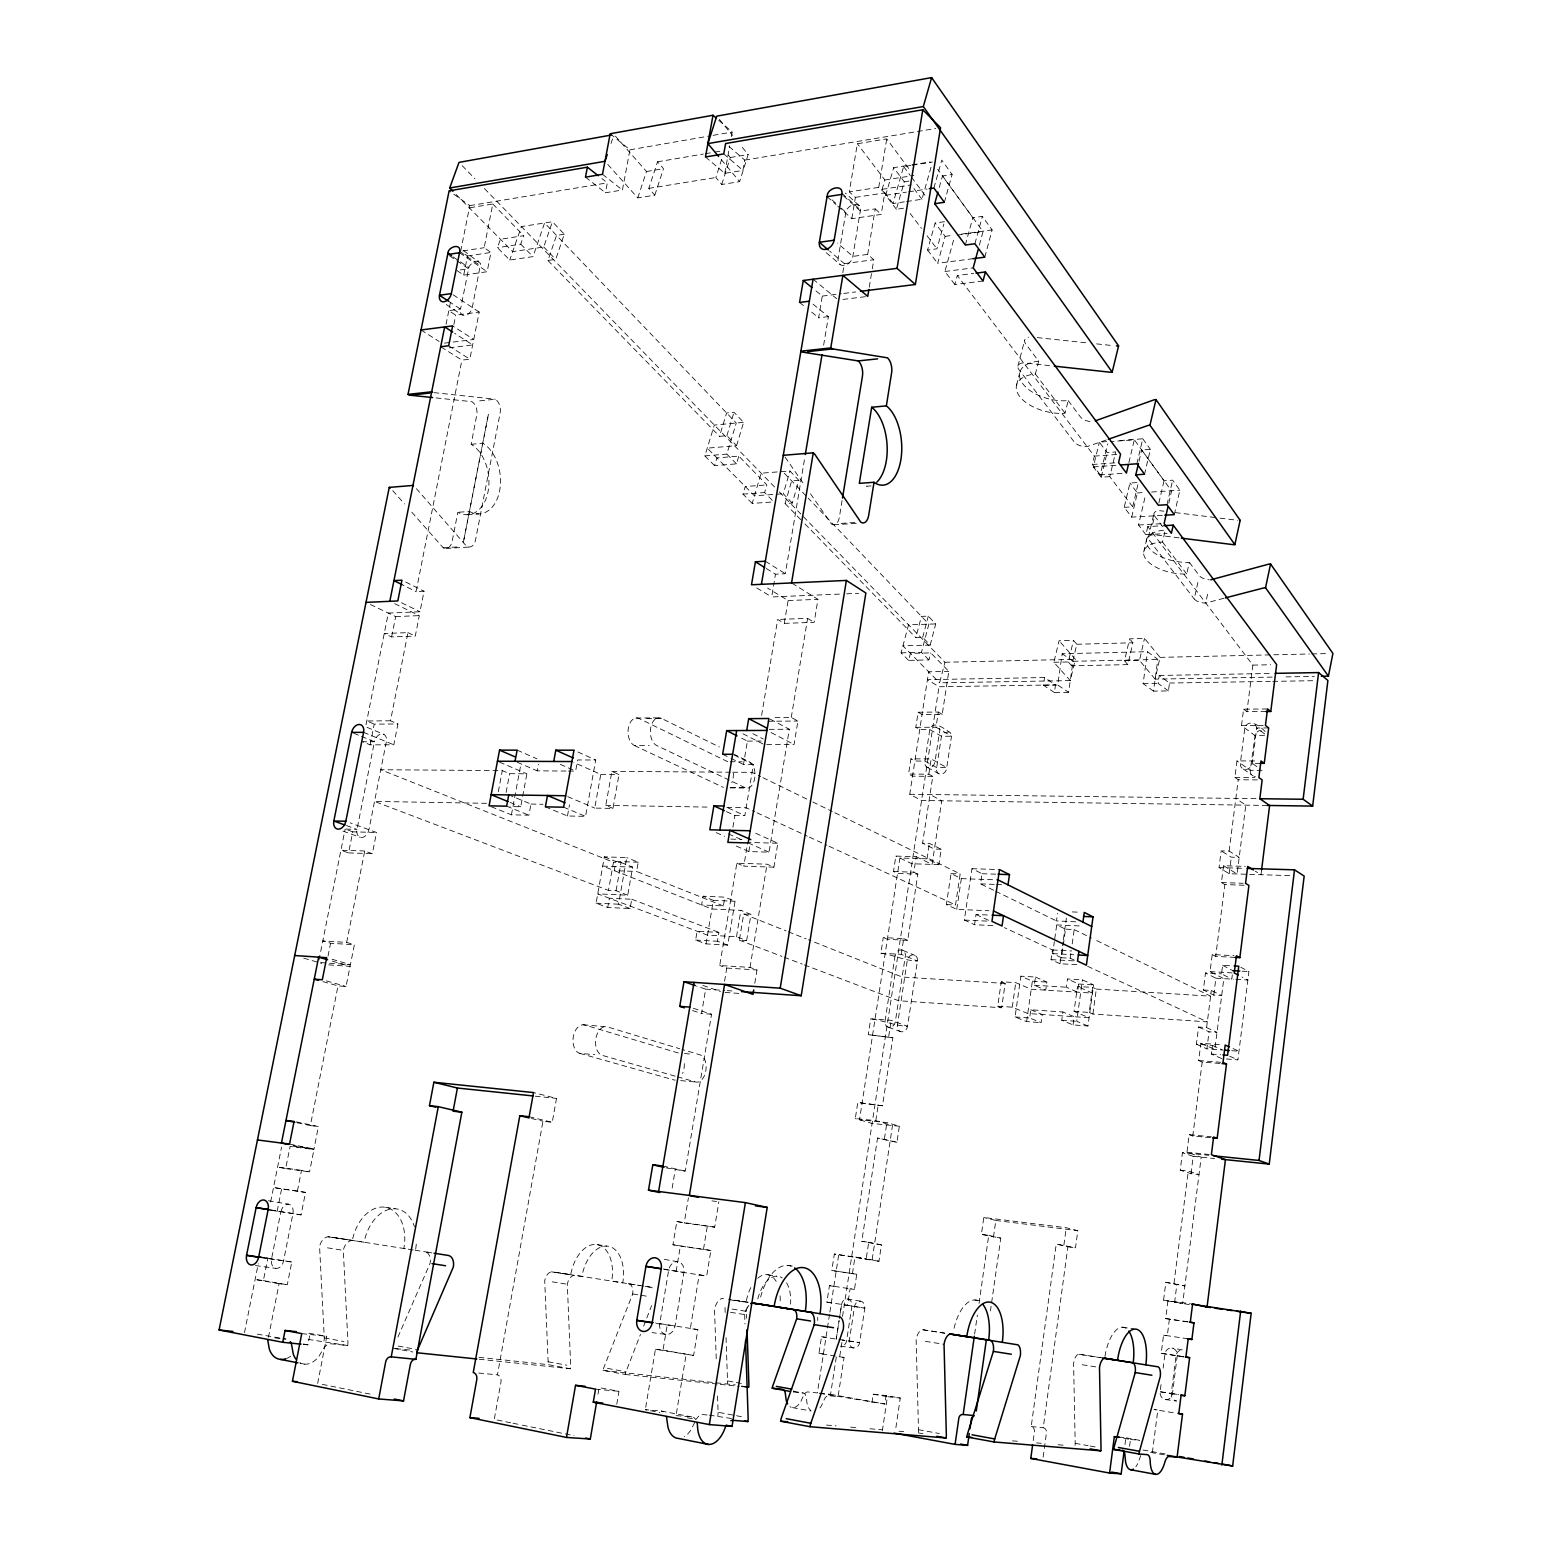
<?xml version="1.0" encoding="UTF-8"?>
<svg xmlns="http://www.w3.org/2000/svg" width="1552" height="1552" viewBox="0 0 1552 1552"><rect width="100%" height="100%" fill="white"/><g stroke="black" fill="none" stroke-linecap="round" stroke-linejoin="round"><path stroke-width="0.75" stroke-dasharray="5 3.75" d="M859.168 205.562C854.163 202.264 846.888 206.688 845.879 212.236L838.158 258.35A8.963 6.499 -53.3 0 0 844.152 265.489A8.963 6.499 -53.3 0 0 852.863 256.39L860.642 208.822L859.168 205.562L845.316 193.069M448.703 301.321L460.517 309.081A7.935 5.296 -59.5 0 0 464.96 315.599A7.935 5.296 -59.5 0 0 472.312 307.49L480.596 263.568L463.311 250.376M1226.39 1058.968L1237.895 1059.861L1248.914 971.552L1240.805 967.265M1261.582 869.935L1260.981 874.707L1255.277 871.176M1221.773 1058.619L1211.375 1054.041L1212.461 1045.408L1196.379 1044.205L1198.59 1027.036L1206.602 1027.599L1217.02 1032.371L1209.047 1031.808L1198.59 1027.036M1232.327 974.889L1231.803 979.118L1221.54 973.861L1222.627 965.325L1231.861 965.829M1161.051 1384.636L1160.139 1391.737A6.906 6.208 88.7 0 0 1165.416 1399.574A6.906 6.208 88.7 0 0 1172.439 1393.735L1177.25 1355.788A6.868 6.189 -89.2 0 0 1171.973 1348.067A6.868 6.189 -89.2 0 0 1164.97 1353.907L1163.166 1368.107M1189.298 1304.611L1163.554 1300.207L1165.843 1282.321L1184.894 1285.929L1165.843 1282.321M1180.238 1170.189L1188.308 1171.042L1198.998 1174.554L1190.985 1173.7L1180.238 1170.189L1182.469 1152.651L1208.795 1155.328M1203.343 989.982L1211.336 990.467L1221.676 995.569L1213.742 995.084L1203.343 989.982L1205.516 972.949L1221.54 973.861M1289.654 875.619L1229.184 873.718L1219.038 867.568L1221.172 850.884L1229.126 851.078L1239.194 857.383L1231.299 857.17L1221.172 850.884M1184.176 1357.03L1161.226 1353.286L1163.554 1335.147L1188.211 1338.813M1187.571 1321.935L1165.668 1318.579L1167.977 1300.537L1182.643 1303.68L1201.209 1157.152L1186.95 1152.224L1189.181 1134.667L1211.394 1136.821M1219.872 1063.45L1202.199 1062.072L1198.668 1060.559L1200.879 1043.254L1222.995 1044.884M1200.879 1043.254L1214.847 1049.443L1223.83 978.652L1210.036 971.63L1212.228 954.558L1234.015 955.683M1244.103 885.241L1224.858 884.582L1221.424 882.564L1223.577 865.744L1245.267 866.385M1257.372 779.899L1238.224 779.744L1234.868 777.416L1236.983 760.887L1256.945 760.965M1264.511 735.338L1254.656 735.357L1241.503 725.579L1243.598 709.167L1267.518 708.954M1152.36 1452.711L1157.811 1409.973L1154.048 1409.507L1176.494 1413.271M1169.374 1319.316L1167.279 1335.845L1163.554 1335.147M1173.972 1283.407L1188.308 1171.042M1210.502 1137.694L1192.77 1135.967L1202.199 1062.072M1206.602 1027.599L1211.336 990.467M1235.023 957.39L1215.682 956.381L1224.858 884.582M1229.126 851.078L1238.224 779.744M1266.005 711.514L1246.916 711.689L1252.852 665.11L1147.782 526.594L1161.905 525.798M1174.573 1302.555L1176.823 1284.843M1190.985 1173.7L1193.197 1156.337L1182.469 1152.651M1212.461 1045.408L1222.86 1050.044L1206.893 1048.842L1209.047 1031.808M1213.742 995.084L1215.876 978.206L1205.516 972.949M1229.184 873.718L1231.299 857.17M1124.967 1444.505L1125.84 1437.734L1116.276 1436.822M1129.584 1446.309L1130.457 1439.48L1118.953 1437.443M1168.443 690.912L1158.122 683.404L1159.208 675.469L1169.51 683.035L1168.443 690.912L1153.524 691.125L1157.811 659.425L1147.471 651.685L1062.189 653.761L1057.707 685.014L1068.61 692.328L1073.033 661.307L1062.189 653.761M1087.622 966.295L1207.34 1021.876L1092.918 1014.038L1089.174 1012.428L1092.608 987.402L1077.495 986.471L1074.042 1011.4L1089.019 1017.743L1027.715 1013.495L1012.253 1007.19L997.723 1006.2L1001.253 981.756L1015.765 982.649L1031.168 989.225L1092.414 993.105L1077.495 986.471M1030.819 1009.77L1042.304 1014.504L1041.159 1022.632L1029.655 1017.976L1030.819 1009.77L1062.887 1011.982L1061.743 1020.246L1073.053 1024.921L1087.952 1025.988L1093.597 984.899L1082.442 979.875L1067.485 978.982L1066.34 987.208L1077.592 992.174L1078.718 984.007L1067.485 978.982M1033.225 1440.605L1034.447 1431.681A4.501 3.899 -89.2 0 0 1031.207 1426.54L1056.252 1244.044L1075.497 1247.808L1077.825 1230.678L1066.263 1227.729L983.793 1217.486L981.368 1234.403L1000.768 1238.147L990.448 1310.877M1092.918 1014.038L1096.333 989.07L1092.608 987.402M1063.896 1245.014L1066.263 1227.729M1153.524 691.125L1143.106 683.637L1147.471 651.685M1043.157 1457.115L1046.455 1432.806A4.462 3.88 -89.5 0 0 1043.235 1427.704L1067.892 1246.819L1056.252 1244.044M1073.053 1024.921L1074.197 1016.715L1062.887 1011.982M1087.952 1025.988L1076.739 1021.313L1082.442 979.875M1076.797 964.665L1060.016 963.734L1063.042 942.122M1063.372 939.717L1066.399 918.124M1074.547 960.222L1070.201 958.205L1061.529 957.739L1065.526 929.163L1056.718 924.895L1054.681 939.27M1070.201 958.205L1070.861 953.432M1072.199 943.888L1074.178 929.57L1065.526 929.163M993.455 1237.216L995.821 1220.454L983.793 1217.486M1026.609 1021.604L1032.371 981.174L1020.867 976.189L1015.047 1016.948L1026.609 1021.604L1041.159 1022.632M1035.475 977.062L1046.882 982.067L1045.738 990.157L1034.311 985.229L1035.475 977.062L1020.867 976.189M1060.016 963.734L1051.053 959.64L1052.411 949.94L1004.416 927.65M1075.711 921.81L1056.505 920.937L1057.572 913.236M1061.529 957.739L1052.663 953.626L1054.351 941.657M1068.61 692.328L1054.429 692.522L1055.515 684.878L1044.554 677.545L927.436 679.66L939.018 686.76L1055.515 684.878M1012.253 1007.19L1015.765 982.649M974.637 1334.06L977.372 1315.01M979.04 1303.311L988.74 1235.334L981.368 1234.403M1054.429 692.522L1043.448 685.247L1044.554 677.545M804.363 964.898L898.511 1000.71L1001.641 1007.772L1005.153 983.425L1001.253 981.756M992.853 925.593L974.54 924.72L976.053 914.497L989.788 915.098M993.571 890.227L980.554 883.883L982.047 873.718L971.959 868.693L964.335 920.064L974.54 924.72M956.75 909.375L961.328 878.626L951.027 873.621L946.371 904.583L956.75 909.375L988.876 910.752M819.747 1393.366L884.873 1404.017L886.134 1395.578L900.257 1398.061L895.582 1429.722M882.331 1430.886L887.414 1396.684L900.257 1398.061M871.952 1402.678L873.233 1394.181L886.134 1395.578M946.371 904.583L955.528 904.971L960.164 873.931L834.433 812.569M868.713 1242.24L881.42 1244.917L878.956 1261.272L866.21 1258.73L868.713 1242.24L861.787 1241.309L877.559 1138.023L896.92 1142.291L899.345 1126.228L886.91 1122.581L859.517 1119.787L899.908 858.023L927.029 858.838L938.863 864.6L941.191 849.254L929.376 843.357L922.567 843.182L932.771 776.349L928.814 774.196L908.56 774.041L910.908 758.85L931.161 758.909L946.759 767.619L936.671 767.58L924.953 761.081L914.885 761.043L910.908 758.85M884.446 1138.761L886.91 1122.581M927.029 858.838L929.376 843.357M836.256 1339.046L839.089 1320.597L836.295 1339.046M819.572 1393.172L830.572 1394.336L836.45 1356.041M842.523 1316.445L939.018 686.76M841.882 1342.499L839.671 1356.875L844.055 1357.457L838.08 1396.645L828.729 1395.675A8.594 4.481 -80.1 0 0 824.616 1398.721L821.687 1405.258A17.305 9.099 -80.1 0 1 819.087 1408.809M860.584 1301.216L847.683 1299.024A6.286 5.238 -81.3 0 0 841.553 1304.456L839.438 1318.288L841.611 1304.456L864.813 1308.161A6.247 5.219 -81.5 0 0 860.584 1301.216A6.247 5.219 -81.5 0 0 854.512 1306.59L849.274 1340.889A6.266 5.219 -82.7 0 0 853.484 1347.931A6.266 5.219 -82.7 0 0 859.595 1342.577L864.813 1308.161L847.567 1305.31L850.108 1288.684L854.454 1289.44L856.762 1274.27L831.775 1270.487L834.336 1254.035L866.21 1258.73M852.436 1273.474L854.977 1256.926L872.069 1260.302L892.497 1125.53L875.813 1120.641L855.288 1118.565L857.771 1102.502L882.487 1105.761L892.866 1037.745L868.247 1034.68L870.711 1018.83L891.158 1020.343L907.532 1026.318L917.426 961.037A5.975 5.005 -67.8 0 0 913.236 954.907A5.975 5.005 -67.8 0 0 907.26 960.455L897.347 1025.542A6.014 5.063 -70.4 0 0 901.537 1031.828A6.014 5.063 -70.4 0 0 907.532 1026.318C894.844 1025.775 883.166 1020.459 870.711 1018.83M875.813 1120.641L878.296 1104.481M888.733 1036.29L891.158 1020.343M901.266 954.364L903.671 938.63L883.263 937.583L880.857 953.219C893.292 954.771 904.7 960.804 917.426 961.037L901.266 954.364L880.857 953.219M917.833 874.106L913.837 872.205L916.204 856.685L895.873 856.083L893.486 871.526L897.541 873.427L917.833 874.106L907.726 940.357L887.375 939.29L883.263 937.583M928.814 774.196L931.161 758.909M948.97 731.865L943.461 732.893L941.443 736.269L936.535 768.512A5.878 4.85 -60.9 0 0 940.706 774.196A5.878 4.85 -60.9 0 0 946.604 768.57L951.512 736.249L936.011 727.209L938.339 712.058L918.124 712.232L915.796 727.325L919.735 729.576L929.803 729.537L941.443 736.269L951.512 736.249L950.522 732.854C945.11 729.576 933.547 719.061 929.803 729.537L924.817 762.013A5.936 4.869 -60.9 0 0 929.008 767.736A5.936 4.869 -60.9 0 0 934.944 762.051L939.911 729.479L937.369 725.075M918.124 712.232L922.043 714.541L942.219 714.366L948.796 671.356L930.754 652.868L910.442 653.373L908.58 660.376L928.911 659.91L930.754 652.868M844.055 1357.457L818.952 1353.422L821.532 1336.738L825.994 1337.378M831.309 1302.885L826.886 1302.147L829.447 1285.619L854.454 1289.44M829.544 1314.389L817.38 1392.939L807.952 1391.95A8.536 4.52 -80 0 0 803.8 1394.976L800.851 1401.475A17.208 9.176 -80 0 1 789.871 1406.597M829.893 1312.08L838.681 1254.889M1267.247 805.449L921.578 800.502L909.744 794.275L928.659 671.764L948.796 671.356M645.71 1407.315L655.448 1349.231L693.608 1355.459L697.857 1329.598L655.545 1322.905M664.528 1269.458L706.664 1276.035L710.874 1250.485L672.947 1244.743L676.827 1221.521L714.696 1227.147L718.867 1201.791M754.796 983.27L756.988 969.942L750.023 967.4L719.721 965.519L736.851 863.203L767.057 864.192L773.905 867.18L777.824 843.24L752.332 831.736M742.981 733.786L764.069 744.514L794.061 744.494L797.922 721.04L791.268 717.47L772.78 717.625M761.605 715.375L777.688 619.442L784.284 623.361L814.16 622.333L817.943 599.344L791.559 582.931M869.256 287.198L871.894 271.154M872.282 268.865L873.776 259.727L867.684 254.392L852.863 256.39L837.498 243.101M837.692 206.086L851.835 218.657L881.226 214.409L884.756 192.933L878.742 187.365L849.293 191.847L857.364 143.735L886.735 138.885L909.879 170.099M842.096 500.481L839.36 517.185A11.815 6.421 86.2 0 1 831.368 523.975L809.872 492.896M746.628 940.57L750.974 914.38L740.886 910.345L711.902 909.006L602.7 866.094L632.673 867.141L627.745 895.174L597.733 893.874L707.479 935.158L736.502 936.71L746.628 940.57L739.353 940.182L743.699 914.031L750.974 914.38M676.4 1413.426L686.12 1354.566M703.522 1249.108L707.382 1225.692M750.023 967.4L767.057 864.192M736.249 846.053L748.859 851.563L769.035 852.164L789.328 729.246L768.938 718.498M791.268 717.47L807.622 618.375L777.688 619.442M867.684 254.392L875.192 208.899L860.39 211.072L843.415 195.804M878.742 187.365L886.735 138.885M666.254 1167.88L685.266 1171.139L711.553 1014.251L691.998 1007.83M726.472 811.618L734.891 815.44L744.824 815.634L753.38 764.535L732.641 754.291M766.222 568.459L775.476 574.221L785.331 573.736L804.906 456.909M823.627 345.165L828.399 316.647L812.841 304.017M727.733 945.11L717.431 941.249L718.925 932.403L697.12 931.258L695.626 940.046L706.005 943.888L727.733 945.11L735.066 901.266L724.842 897.153L703.075 896.222L701.582 904.971L723.368 905.941L724.842 897.153M655.448 1349.231L662.995 1350.143L667.282 1324.496M676.129 1271.418L680.358 1246.101L710.874 1250.485M714.696 1227.147L684.219 1222.976L688.409 1197.853M724.551 981.271L726.763 968.06L719.721 965.519M773.905 867.18L743.777 866.152L747.734 842.426L777.824 843.24M784.284 623.361L788.106 600.546L767.58 588.072M842.814 272.706L844.327 263.627L829.602 251.055M851.835 218.657L855.385 197.356L849.293 191.847M748.859 851.563L749.655 846.791M736.502 936.71L740.886 910.345M664.295 1259.37L677.875 1261.737A9.719 7.702 -79 0 1 683.928 1272.465L675.023 1326.009A9.797 7.741 -80.5 0 1 665.769 1334.41L651.995 1332.605M706.005 943.888L713.357 900.335L703.075 896.222M672.152 1188.153L675.217 1169.917M711.553 1014.251L701.543 1013.495L705.656 989.148L696.635 986.063M732.893 827.274L734.891 815.44M753.38 764.535L743.466 764.476L747.404 741.099L739.121 736.909M839.419 594.106L771.654 596.957L775.476 574.221M828.399 316.647L818.641 317.791L822.288 296.083L815.382 290.418M616.784 1404.23L618.976 1391.329L599.111 1387.585L597.52 1396.936M630.112 908.541L618.55 904.195L626.775 857.596L604.349 856.859L596.084 903.167L607.724 907.493L630.112 908.541L631.742 899.248L609.373 898.259L607.724 907.493M723.368 905.941L636.63 871.448L638.241 862.214L626.775 857.596M627.745 895.174L616.066 890.712L608.481 890.402L613.486 862.252L380.803 769.734L502.305 770.587L509.619 773.691L526.885 773.827L520.754 806.768L509.948 806.574M604.349 856.859L615.892 861.476L614.262 870.653L636.63 871.448M705.481 156.985L724.784 173.339L742.942 170.39L744.766 160.108L725.618 143.521M616.066 890.712L621.052 862.505L613.486 862.252M612.962 808.417L605.804 805.352L611.895 771.363L618.996 774.564L612.962 808.417L594.726 808.088L600.779 774.409L573.91 762.478M510.686 1422.777L494.273 1419.42L500.986 1381.959A6.324 4.734 -80.7 0 0 497.455 1374.859L542.967 1121.242L552.24 1122.29L556.508 1098.409L533.519 1092.569M724.784 173.339L729.692 145.81M731.341 136.615L732.156 132.036L716.481 118.301M545.392 806.865L567.469 815.983L585.55 816.352L595.735 760.014L573.988 750.198M567.469 815.983L569.506 804.731M568.42 771.072L575.637 771.111L577.654 759.956L595.735 760.014M491.286 806.749L511.423 814.839L528.922 815.188L530.978 804.072L510.957 795.846M566.014 771.053L537.128 770.84L538.369 764.224M511.423 814.839L520.851 764.321M610.188 133.744L629.937 149.826L622.43 190.004L605.474 192.758L607.336 182.864L601.885 178.577M498.328 791.733L502.305 770.587M506.107 792.412L509.619 773.691M411.784 512.199L443.232 547.817A10.554 7.159 83.6 0 0 452.078 541.648L457.84 512.296A36.782 24.502 82.4 0 0 488.046 491.712A36.782 24.502 82.4 0 0 471.148 444.318L477.027 413.608A10.554 6.945 81.1 0 0 471.924 401.677L434.87 397.797M317.675 1383.414L326.774 1336.311L305.608 1332.683M303.319 1344.381L307.897 1344.847L310.167 1333.187M268.36 1200.744L288.614 1204.177A8.633 6.072 -76.2 0 1 292.959 1213.548L283.589 1260.845A8.691 6.092 -77.1 0 1 275.887 1268.391A8.691 6.092 -77.1 0 1 271.561 1258.847L280.854 1211.724L268.942 1209.92L301.088 1214.886L305.511 1192.402L273.501 1187.552L305.511 1192.402M478.87 261.105L473.632 261.357L469.111 266.381L460.517 309.081L448.78 310.652L455.706 315.172L479.199 312.068L469.829 359.172L461.895 360.122L440.71 346.736M268.457 1337.281L279.069 1283.679L287.295 1284.765L291.776 1262.009L259.553 1256.848M297.421 1190.966L301.515 1170.344L309.566 1171.857L313.97 1149.508L293.076 1145.357M297.072 1122.775L310.361 1125.569L338.026 985.869L346.057 986.471L354.38 944.741L346.639 942.394L322.797 940.919L330.576 943.267L354.38 944.741M346.639 942.394L364.72 851L372.344 853.697L376.535 832.473L350.209 822.87M361.461 736.405L374.439 741.74L356.999 829.389A8.245 5.801 -68.7 0 0 361.383 837.517A8.245 5.801 -68.7 0 0 368.93 829.699L386.351 741.72A8.167 5.723 -67 0 0 381.947 733.883A8.167 5.723 -67 0 0 374.439 741.74L362.605 741.759L370.113 744.824L393.82 744.805L397.933 723.95L390.503 720.788L407.943 632.634L384.256 633.488L391.608 636.921L415.276 636.107L419.312 615.62L394.014 603.359M366 724.784L388.33 613.079L419.991 611.76L424.045 591.215L416.072 591.603L461.895 360.122M449.556 255.808L468.529 268.748L456.831 270.455L463.699 275.111L487.153 271.716L490.956 252.452L484.146 247.699L492.799 203.991L469.344 207.852M293.444 1146.307L314.008 1148.946L318.412 1126.539L294.065 1121.436M244.479 1332.664L258.272 1263.716M270.63 1201.888L281.552 1147.2M318.975 960.067L345.107 829.311M446.045 324.407L450.798 300.642M460.653 251.269L469.79 205.64L449.129 190.838M279.069 1283.679L255.11 1279.508L263.355 1280.594L267.856 1258.032L259.63 1256.868M277.168 1211.297L281.61 1188.968M301.515 1170.344L277.575 1167.085L285.684 1168.598L290.088 1146.424L313.97 1149.508M328.015 956.129L330.576 943.267M364.72 851L340.916 850.224L348.579 852.902L352.77 831.833L376.535 832.473M370.113 744.824L374.245 724.124L397.933 723.95M391.608 636.921L395.663 616.59L368.037 603.379M453.863 324.504L455.706 315.172M463.699 275.111L467.501 255.983L464.087 253.616M1206.525 599.15L1208.232 591.409M1223.888 598.296L1205.671 603.049A8.943 4.113 11.3 0 1 1194.225 598.975L1195.952 591.215M1196.805 587.335L1198.532 579.594M1164.795 532.142L1162.526 542.017A31.719 15.035 11.6 0 0 1146.055 559.38A31.719 15.035 11.6 0 0 1186.737 574.007L1189.356 562.348A31.661 15.171 11.6 0 1 1149.159 548.186A31.661 15.171 11.6 0 1 1163.496 530.28M1272.174 677.118L1155.134 679.136L1160.042 657.369L1144.522 638.415L1129.604 638.823L1124.54 660.725L1127.838 664.625L1132.882 642.78L1129.604 638.823M1174.301 514.643L1179.869 490.199L1172.633 480.169L1164.019 480.751L1141.671 449.983L1150.381 449.323L1144.542 474.233M1166.988 504.73L1172.633 480.169M1168.792 503.197L1171.585 491.014L1134.318 439.759L1110.437 441.622M1155.134 679.136L1139.498 660.395L1144.522 638.415M1147.782 526.594L1145.9 534.664L1167.104 533.519M1148.441 537.205L1153.99 513.246M1152.748 523.897L1154.591 515.943A9.234 4.52 11.9 0 1 1159.363 510.647L1163.942 511.209M1158.878 503.023L1164.019 480.751M1145.9 534.664L1138.528 525.022L1145.628 494.681M1124.191 507.349L1132.688 506.825L1138.411 482.478L1129.953 483.041L1124.191 507.349L1131.68 517.126L1162.448 515.342M1131.68 517.126L1137.364 492.954L1129.953 483.041M1143.688 552.066L1146.792 538.835M1136.879 463.796L1142.776 438.789L1116.237 440.865M1138.993 461.274L1141.671 449.983M1127.838 664.625L1071.695 665.808L1076.836 644.255L1073.46 640.375L1059.085 640.763L1053.866 662.277L1070.279 680.591L1075.361 659.29L1059.085 640.763M1128.886 462.632L1134.318 439.759M1132.688 506.825L1109.777 476.639L1115.713 451.942L1107.139 452.583L1099.34 442.184L1106.576 441.622M1071.695 665.808L1068.28 661.967L1073.46 640.375M1122.038 473.379L1100.252 474.893L1107.759 443.853M1109.777 476.639L1101.183 477.221L1107.139 452.583M1100.252 474.893L1092.317 464.494L1094.335 456.133L957.312 275.499L973.705 273.424M1101.183 477.221L1093.326 466.939L1099.34 442.184M1038.657 361.17L1035.378 373.974A34.959 18.527 13.8 0 0 1019.606 396.4A34.959 18.527 13.8 0 0 1065.06 413.201L1068.203 400.61A34.901 18.663 13.8 0 1 1022.846 383.79A34.901 18.663 13.8 0 1 1038.657 361.17L1025.562 343.71A10.204 5.607 14.1 0 1 1028.569 337.133M1017.899 366.194L1024.611 340.334M1016.444 385.439L1019.722 372.79M1070.279 680.591L939.62 682.841L944.955 662.258L802.442 515.671M930.172 645.069L935.701 623.923L928.29 616.125L921.442 616.377L915.835 637.581L922.683 637.368L930.172 645.069L902.954 645.826L939.62 682.841M922.683 637.368L928.29 616.125M928.911 659.91L921.461 652.325L928.872 624.137L808.165 498.114M908.58 660.376L901.091 652.849L908.541 624.816L935.701 623.923M984.783 257.166L992.135 229.929L982.358 216.388L972.813 217.707L942.471 175.958L952.133 174.484L944.373 202.284M974.908 243.761L982.358 216.388M979.351 245.177L983.037 231.617L937.66 169.187M965.344 245.022L972.813 217.707M982.998 281.028L954.849 284.501L957.312 275.499M954.849 284.501L944.916 271.484L954.228 237.689M944.489 221.684L935.138 223.003L927.572 250.066L936.942 248.805L943.868 223.954M973.007 258.699L937.68 263.277L945.149 236.35L935.138 223.003M933.897 188.044L941.754 160.108L952.133 174.484M939.232 187.52L942.471 175.958M906.581 201.508L921.946 199.257L931.161 166.685M903.516 208.22L896.396 209.268L904.273 181.797L893.68 167.655L909.705 165.133M910.791 165.443L903.633 166.568L893.001 203.506L904.37 201.838M893.001 203.506L882.157 189.305L884.853 179.974L857.364 143.735M798.892 480.363L791.675 480.887L785.079 503.546L792.296 503.061L798.892 480.363L789.949 470.974L761.14 473.185L752.196 503.391L773.808 501.917M896.396 209.268L885.688 195.261L893.68 167.655M792.296 503.061L783.294 493.769L789.949 470.974M772.275 500.365L764.632 492.566L766.882 484.922L738.791 456.113L716.927 457.918L714.58 465.619L736.463 463.873L738.791 456.113M752.196 503.391L742.962 494.118L745.232 486.513L766.882 484.922M736.579 445.657L743.602 422.357L733.999 412.269L726.627 412.987L719.488 436.345L726.899 435.685L736.579 445.657L707.266 448.159L754.447 495.806L783.294 493.769M736.463 463.873L726.84 454.076L736.249 423.036L544.597 222.945L532.996 256.623L509.754 260.038L497.455 247.699L500.423 239.26L523.722 235.671L520.754 244.168L497.455 247.699M726.899 435.685L733.999 412.269M714.58 465.619L704.88 455.9L714.347 425.035L743.602 422.357M721.622 159.468L715.86 177.51L721.738 184.475L739.644 181.623L748.161 154.54L740.42 145.073M721.738 184.475L730.313 157.509L727.403 153.997M654.808 195.164L663.499 168.664L657.544 161.796L648.794 188.374L654.808 195.164L637.756 197.899L607.744 164.396M637.756 197.899L646.505 171.515L615.387 136.13M611.003 143.463L612.516 139.02M564.288 234.216L556.528 235.4L547.934 260.484L555.713 259.359L564.288 234.216L552.396 221.723L521.414 226.592L509.754 260.038M456.152 194.543L512.684 251.637L543.724 247.001L552.396 221.723M1140.739 1455.504L1138.159 1462.741A18.837 7.857 -82.1 0 1 1135.87 1466.698M628.676 1283.776A9.487 5.684 -79.7 0 1 632.692 1293.961L603.786 1367.7A9.661 5.742 -78.3 0 0 603.068 1370.397L625.301 1374.471A9.719 5.704 -78.5 0 1 625.999 1371.755L640.491 1334.332M643.673 1326.106L651.588 1305.639M397.933 1337.029L430.117 1263.289A10.612 7.1 -77.8 0 0 425.073 1251.824L431.825 1252.871M694.695 1422.447L691.571 1428.965A25.86 14.666 -78.5 0 1 684.277 1436.725M1106.207 439.992L1087.021 446.646A9.836 5.044 13.1 0 1 1074.256 441.99L1018.869 369.531A10.243 5.51 14.3 0 1 1023.408 362.78L1049.54 365.632M629.937 149.826L710.758 135.761M713.144 135.354L732.156 132.036M657.544 161.796L703.308 154.055M705.365 153.706L712.523 152.503M714.909 152.096L722.087 150.874M646.505 171.515L663.499 168.664M730.313 157.509L748.161 154.54M469.79 205.64L607.336 182.864M744.766 160.108L935.778 128.486M648.794 188.374L715.86 177.51M911.994 164.784L930.308 161.912M912.266 165.21L932.461 162.048M884.853 179.974L913.915 175.512M904.273 181.797L909.006 181.08M462.826 250.939L484.146 247.699M882.157 189.305L911.218 184.901M855.385 197.356L884.756 192.933M467.501 255.983L490.956 252.452M885.688 195.261L906.349 192.157M908.657 191.827L927.01 189.072M945.149 236.35L952.191 235.38M961.58 234.1L992.135 229.929M957.099 235.147L983.037 231.617M844.327 263.627L873.776 259.727M944.916 271.484L973.201 267.895M444.493 343.128L473.709 339.481L452.641 325.881M822.288 296.083L841.397 293.716M843.784 293.425L855.715 291.931M449.207 347.823L472.72 344.932L454.697 333.35M842.969 299.439L867.743 296.393M479.684 400.862L495.301 399.213A10.631 6.906 81.3 0 1 500.132 413.045L475.494 540.174A10.631 7.12 83.8 0 1 466.686 546.382L416.44 488.705M471.148 444.318L482.788 443.232A36.918 24.444 82.6 0 1 499.628 490.82A36.918 24.444 82.6 0 1 469.499 511.442L457.84 512.296M704.88 455.9L726.84 454.076M1094.335 456.133L1120.583 454.173M1092.317 464.494L1118.565 462.593M1093.326 466.939L1116.237 465.29M742.962 494.118L764.632 492.566M467.094 514.74L478.734 513.906M1137.364 492.954L1142.097 492.644M1151.545 492.042L1179.869 490.199M871.099 485.912L866.52 486.203A41.264 21.825 85.5 0 0 870.109 485.97M443.232 547.817L458.829 546.867M841.126 523.373L856.859 522.403M445.928 548.477L469.364 547.041M833.793 524.751L859.478 523.179M1138.528 525.022L1164.116 523.567M846.635 593.815L858.644 593.31M395.663 616.59L419.312 615.62M788.106 600.546L817.943 599.344M1076.836 644.255L1132.882 642.78M901.091 652.849L921.461 652.325M944.955 662.258L1075.361 659.29M1160.042 657.369L1309.442 653.993M1311.789 653.935L1328.221 653.567M1073.033 661.307L1157.811 659.425M1053.866 662.277L1068.28 661.967M1124.54 660.725L1139.498 660.395M1252.852 665.11L1270.681 664.741M1159.208 675.469L1272.718 673.413M1286.045 676.885L1314.292 676.4M1169.51 683.035L1270.293 681.406M1272.698 681.367L1315.883 680.668M1043.448 685.247L1057.707 685.014M1143.106 683.637L1158.122 683.404M635.932 718.033L658.242 717.839M646.602 718.537L661.482 718.401L719.371 746.997M390.503 720.788L366.757 720.982L374.245 724.124M767.949 721.253L797.922 721.04M915.796 727.325L936.011 727.209M1241.503 725.579L1263.231 725.463M769.229 729.343L789.328 729.246M1268.702 727.927L1256.732 727.985L1252.251 763.312A6.48 5.684 -51.2 0 1 1245.499 769.462A6.48 5.684 -51.2 0 1 1240.339 763.254L1244.82 728.043C1248.409 717.373 1260.942 726.588 1265.171 731.652L1259.002 730.604L1255.335 733.398L1250.233 770.296A6.421 5.665 -50.9 0 0 1255.374 776.466M747.404 741.099L762.866 741.061M727.733 761.722L639.211 718.595A14.065 8.749 89.2 0 0 628.347 728.024A14.065 8.749 89.2 0 0 634.419 745.542L649.24 745.542M1260.243 763.332L1252.251 763.312L1260.437 769.191M730.138 761.741L742.147 761.78M1262.086 770.355L1250.233 770.296L1236.983 760.887M611.895 771.363L730.313 772.198M732.738 772.217L752.06 772.353L760.732 776.601M1234.868 777.416L1254.85 777.571M932.771 776.349L912.537 776.194L908.56 774.041M600.779 774.409L618.996 774.564M730.585 787.465L745.057 787.64A13.405 7.818 -89.7 0 0 754.718 778.347A13.405 7.818 -89.7 0 0 749.383 761.819L734.387 754.408M730.197 787.892L746.473 788.067M909.744 794.275L1257.411 798.679M486.591 803.315L374.536 801.414L608.481 890.402M530.978 804.072L543.025 804.285M605.804 805.352L709.846 807.137M726.782 807.409L746.143 807.738L754.854 811.793M730.895 839.108L741.972 839.399M941.191 849.254L934.401 849.06L922.567 843.182M1219.038 867.568L1242.628 868.286M938.863 864.6L911.897 863.766L895.873 856.083M971.959 868.693L999.507 869.586M615.892 861.476L638.241 862.214M982.047 873.718L995.763 874.164M348.579 852.902L372.344 853.697M893.486 871.526L913.837 872.205M1221.424 882.564L1243.152 883.282M951.027 873.621L960.164 873.931M961.328 878.626L997.994 879.906M980.554 883.883L994.269 884.368M996.559 884.465L1003.426 884.698M1072.257 911.916L1079.474 912.227M713.357 900.335L735.066 901.266M596.084 903.167L618.55 904.195M964.335 920.064L989.652 921.228M1056.718 924.895L1082.384 926.078M1052.411 949.94L1071.656 950.949M1052.663 953.626L1073.693 954.752M695.626 940.046L717.431 941.249M1051.053 959.64L1075.109 960.96M1242.027 971.164L1248.914 971.552M1210.036 971.63L1232.075 972.871M1215.876 978.206L1233.433 979.196M1235.838 979.351L1247.847 980.03L1242.027 977.023M1032.371 981.174L1046.882 982.067M1078.718 984.007L1093.597 984.899M1005.153 983.425L902.139 977.023L808.417 939.755M1034.311 985.229L1066.34 987.208M1096.333 989.07L1210.618 996.171L1093.675 939.096M726.763 968.06L756.988 969.942M1074.042 1011.4L1089.174 1012.428M320.76 962.609L350.364 964.646L328.908 958.321M705.656 989.148L724.765 990.467M727.151 990.622L731.923 990.952M328.675 964.878L350.112 966.372L329.878 960.436M725.056 992.446L739.004 993.416M1015.047 1016.948L1029.655 1017.976M1061.743 1020.246L1076.739 1021.313M1231.725 1050.704L1238.962 1051.247L1229.126 1046.824M1211.375 1054.041L1220.629 1054.759M1198.668 1060.559L1220.784 1062.286M892.866 1037.745L868.247 1034.68M583.145 1024.766L607.278 1026.861L679.795 1048.764M676.051 1415.618L691.92 1416.937A13.25 7.45 -78.4 0 1 695.82 1419.673M691.92 1416.937L661.327 1411.059L645.322 1409.701L659.872 1412.514M707.13 1414.958L702.862 1414.59A12.804 7.159 -78.5 0 0 696.266 1419.188M709.264 1415.133L732.777 1418.703M826.479 1425.066L836.14 1425.9M850.632 1427.122L857.887 1427.743M869.954 1428.771L882.04 1429.78M898.938 1431.216L903.768 1431.623M1012.505 1440.857L1019.722 1441.459M1036.542 1442.894L1041.334 1443.302M1058.173 1444.737L1065.37 1445.339M684.548 1053.536L692.871 1054.274M678.321 1052.993L584.813 1025.018A14.453 9.196 -84.2 0 0 573.348 1036.581A14.453 9.196 -84.2 0 0 579.769 1053.342L594.746 1054.7M595.522 1389.118L618.976 1391.329M1130.457 1439.48L1139.498 1440.314L1125.84 1437.734M680.688 1080.599L697.139 1082.171M882.487 1105.761L857.771 1102.502M478.656 1373.035L497.455 1374.859M1031.207 1426.54L1043.235 1427.704M1186.95 1152.224L1209.163 1154.494M899.345 1126.228L872.088 1123.454L855.288 1118.565M1193.197 1156.337L1214.595 1158.529M274.995 1337.96L285.898 1339.085L255.42 1333.828M413.278 1249.961L353.158 1240.514A11.233 7.779 -77 0 0 343.302 1250.349L347.939 1342.325A11.388 7.779 -74.8 0 1 347.648 1345.526L331.236 1343.819A11.465 7.838 -74.4 0 0 324.058 1347.679L318.994 1356.254A23.144 16.005 -74.3 0 1 299.827 1362.695M479.219 1359.242L570.438 1368.748A10.088 6.15 -77.8 0 0 570.67 1365.896L567.314 1284.241A9.972 6.15 -79.3 0 1 575.152 1275.356L650.773 1287.229A9.545 5.645 -79.9 0 1 653.567 1289.246M625.301 1374.471L717.858 1384.112M720.225 1384.365L739.218 1386.343M741.584 1386.576L748.704 1387.333M793.285 1391.969L803.082 1392.998A8.73 4.637 -79.9 0 1 806.225 1396.839L807.118 1403.842A17.305 9.099 -80.1 0 0 810.804 1410.438M1037.202 337.599L1087.04 342.876M1096.585 343.884L1113.347 345.65M535.265 1096.178L556.508 1098.409M347.648 1345.526L307.509 1339.298A11.368 7.857 -74 0 0 305.084 1339.551M395.818 1348.591L412.735 1350.376M478.967 1357.34L547.875 1364.596L570.438 1368.748M603.068 1370.397L735.318 1384.908M433.842 392.617L495.301 399.213M896.92 1142.291L877.559 1138.023M301.748 1333.614L326.774 1336.311M323.98 1341.025A11.31 7.799 -74.4 0 0 324.271 1337.843L319.576 1246.566A11.155 7.818 -76.7 0 1 328.035 1236.769L364.119 1242.24A38.14 25.957 -77.7 0 1 388.272 1209.629A38.14 25.957 -77.7 0 1 414.442 1226.74M551.445 1271.825L581.922 1276.423A33.989 20.661 -79.7 0 1 608.112 1246.237A33.989 20.661 -79.7 0 1 622.759 1282.844L611.701 1281.118A33.872 20.719 -79.6 0 0 596.996 1244.607A33.872 20.719 -79.6 0 0 570.729 1274.677L551.445 1271.825A9.913 6.189 -79.1 0 0 544.713 1280.652L548.128 1361.764A10.03 6.189 -77.5 0 1 547.875 1364.596M310.361 1125.569L318.412 1126.539M1175.388 512.626L1215.701 517.592M1220.066 518.135L1237.545 520.289M1179.093 537.865L1153.815 534.683A9.273 4.462 11.8 0 0 1149.062 539.883L1194.225 598.975M995.821 1220.454L1077.825 1230.678M711.941 1200.899L716.558 1201.5M1067.892 1246.819L1075.497 1247.808M818.952 1353.422L823.375 1353.984M1165.416 1399.574L1176.532 1401.029A6.848 6.169 88.3 0 1 1171.294 1393.25L1176.047 1355.788A6.809 6.15 -89.5 0 1 1182.973 1349.988L1171.954 1348.048M881.42 1244.917L861.787 1241.309M1160.644 1391.795L1177.386 1394.259M656.438 1323.487L674.945 1326.009M1172.478 1393.735L1176.629 1394.297M697.857 1329.598L690.33 1328.57L699.215 1274.774L706.664 1276.035M285.684 1168.598L309.566 1171.857M255.382 1265.559L275.868 1268.391M840.466 1346.147L853.484 1347.931M1163.554 1300.207L1190.306 1303.661M878.956 1261.272L834.336 1254.035M787.33 1265.384L794.508 1266.393M974.831 1299.994L981.368 1300.906M1122.29 1327.193L1133.891 1328.861M262.152 1257.508L271.484 1258.847M839.554 1339.512L859.595 1342.577L842.251 1340.113M260.988 1257.644L291.776 1262.009M1165.668 1318.579L1190.306 1322.129M856.762 1274.27L831.775 1270.487M730.488 1299.897L746.163 1302.206A30.574 16.897 -80.9 0 1 751.75 1285.774M328.035 1236.769L352.362 1240.397A37.985 26.015 -77.5 0 1 385.187 1207.243A37.985 26.015 -77.5 0 1 403.83 1248.487L407.691 1249.088M385.517 1207.301L395.081 1208.756M597.229 1244.646L606.638 1246.101M826.886 1302.147L847.567 1305.31M1161.226 1353.286L1185.903 1357.049M767.833 1274.755L776.989 1276.171M628.676 1283.776L640.607 1285.638M645.225 1286.356L650.773 1287.229M734.077 1300.324L749.849 1302.535L728.373 1299.199M918.377 1432.069A11.116 5.451 -80.6 0 0 918.493 1429.702L916.126 1339.842A11 5.471 -81.7 0 1 923.13 1329.792L947.477 1333.595M1075.07 1445.436A9.913 4.346 -81.7 0 0 1075.187 1443.341L1073.596 1363.374A9.797 4.326 -82.6 0 1 1079.203 1354.295L1101.784 1357.825M332.419 1237.274L352.362 1240.397M415.024 1250.233L431.669 1252.833M555.383 1272.271L570.729 1274.677M923.13 1329.792L944.625 1333.168M1079.203 1354.295L1100.058 1357.573M732.117 1309.073L746.434 1311.343L746.667 1318.249M1082.19 1364.732L1099.495 1367.487M632.692 1293.961L647.359 1296.308M552.221 1281.836L567.314 1284.241M925.38 1341.335L944.043 1344.304M327.453 1247.827L343.302 1250.349M730.546 1312.313L744.669 1314.563A12.649 7.023 -80.6 0 1 749.519 1304.572M821.532 1336.738L840.078 1339.764M1160.469 1391.892L1178.647 1394.744M270.533 1209.842L301.088 1214.886M663.17 1268.954L683.85 1272.446M1177.27 1355.808L1185.515 1357.185M263.355 1280.594L287.295 1284.765M662.995 1350.143L693.608 1355.459M829.447 1285.619L833.812 1286.395M873.233 1394.181L887.414 1396.684M830.572 1394.336L884.873 1404.017M1142.97 1449.995L1166.638 1454.205M1150.633 1452.42L1166.25 1455.194M793.751 1391.329L803.082 1392.998M726.026 1337.63L727.519 1380.911L734.62 1382.192M736.424 1382.522L743.098 1383.705M1075.187 1443.341L1088.088 1445.649M1090.222 1446.037L1096.682 1447.201M741.546 1386.033L745.115 1386.673M607.472 1368.379L625.999 1371.755M672.947 1244.743L680.358 1246.101M548.128 1361.764L566.887 1365.197M918.493 1429.702L939.348 1433.524M792.471 1407.606L811.056 1411.02M918.26 1432.865L922.877 1433.718M398.185 1346.05L417.663 1349.697M393.432 1348.339L412.871 1352.005M324.271 1337.843L343.962 1341.568M717.548 1395.985L718.11 1412.262L743.098 1416.995M303.203 1343.954L307.897 1344.847M687.361 1417.791L694.423 1419.149M289.545 1144.096L314.008 1148.946M676.827 1221.521L684.219 1222.976M300.079 1363.296L304.405 1364.15M322.312 1384.345L373.372 1394.763M513.014 1423.242L520.036 1424.678M522.384 1425.163L573.91 1435.658M662.917 1166.018L685.266 1171.139M988.74 1235.334L1000.768 1238.147M529.135 1116.742L552.24 1122.29M531.405 1118.488L542.967 1121.242M579.769 1053.342L673.762 1079.901A13.696 8.226 -84.2 0 0 675.256 1080.076M322.894 981.601L338.026 985.869M326.308 980.883L346.057 986.471M675.159 1076.157L602.273 1055.379A14.55 9.137 -84.3 0 1 595.89 1038.501A14.55 9.137 -84.3 0 1 607.278 1026.861M677.429 1076.797L695.645 1081.996A13.774 8.187 -84.2 0 0 705.811 1070.764A13.774 8.187 -84.2 0 0 700.185 1054.914L682.065 1049.443M303.726 958.147L321.788 963.404M692.483 1010.527L701.543 1013.495M702.843 985.423L720.516 991.515M342.973 831.115L360.316 837.343M888.345 1027.249L900.626 1031.673M352.77 831.833L345.145 829.078L356.999 829.389L346.465 825.567M1189.181 1134.667L1192.77 1135.967M631.742 899.248L718.925 932.403M739.353 940.182L781.956 956.381M784.187 957.235L802.132 964.044M743.699 914.031L786.107 930.89M788.338 931.782L806.186 938.882M621.052 862.505L632.673 867.141M506.631 806.167L528.922 815.188M997.723 1006.2L1001.641 1007.772M510.162 802.442L520.754 806.768M353.701 733.223L359.928 735.784M363.595 732.331L393.82 744.805M563.589 807.195L585.55 816.352M367.029 727.345L384.023 734.426M902.934 950.387L915.04 955.431M903.671 938.63L907.726 940.357M567.683 796.622L594.726 808.088M736.851 863.203L743.777 866.152M499.492 762.129L526.885 773.827M517.243 762.265L537.128 770.84M517.126 750.14L536.973 758.831M716.132 832.609L724.571 836.334M1196.379 1044.205L1206.893 1048.842M560.311 764.36L575.637 771.111M728.412 833.87L741.293 839.574M748.18 842.93L769.035 852.164M1229.65 1056.194L1237.895 1059.861M728.082 807.952L744.824 815.634M757.046 812.802L807.215 836.101M809.387 837.11L826.847 845.219M829.02 846.228L955.528 904.971M976.053 914.497L989.128 920.569M634.419 745.542L723.387 787.388M407.943 632.634L415.276 636.107M745.057 787.64L656.709 745.542A14.162 8.691 89.3 0 1 650.695 727.888A14.162 8.691 89.3 0 1 661.482 718.401M916.204 856.685L932.092 864.386L941.734 800.793L929.997 794.527M401.541 602.758L419.991 611.76M762.905 777.649L810.59 800.929M812.763 801.977L832.279 811.502M995.744 891.294L1056.505 920.937M1074.178 929.57L1091.502 938.029M722.65 754.272L728.897 757.337M730.973 758.365L743.466 764.476M399.524 583.377L416.072 591.603M405.673 582.039L424.045 591.215M752.875 733.689L763.157 738.946M771.111 732.583L794.061 744.494M1222.627 965.325L1232.87 970.66M1212.228 954.558L1215.682 956.381M927.204 767.328L938.902 773.788M938.339 712.058L942.219 714.366M807.622 618.375L814.16 622.333M756.755 587.956L771.654 596.957M1223.577 865.744L1237.099 873.97L1245.81 805.139L1235.838 798.407M765.33 561.242L785.331 573.736M448.683 345.766L469.829 359.172M421.019 329.975L439.138 341.44M446.219 304.522L461.953 314.823M453.106 294.764L479.199 312.068M453.165 256.914L468.762 267.565M459.508 252.724L487.153 271.716M459.761 251.521L480.557 265.819M1243.365 769.016L1253.24 776.019M1264.667 733.96L1256.732 727.985L1255.413 724.28M1243.598 709.167L1246.916 711.689M585.473 177.18L605.474 192.758M602.506 174.309L622.43 190.004M799.552 302.427L804.751 306.617M811.696 312.204L818.641 317.791M813.093 279.205L836.703 298.741M826.285 252.724L840.35 264.694M723.756 153.9L742.942 170.39M831.95 199.839L836.625 204.01M841.262 208.143L845.879 212.236M827.08 196.658L835.927 204.515M842.018 193.418L860.565 210.083M875.192 208.899L881.226 214.409M520.754 244.168L532.996 256.623M492.799 203.991L523.722 235.671M547.934 260.484L719.488 436.345M785.079 503.546L803.354 522.287M805.022 523.994L915.835 637.581M543.724 247.001L555.713 259.359M462.205 165.676L475.009 178.849M484.437 188.549L777.668 490.18M779.317 491.868L800.774 513.945M784.342 473.244L806.516 496.388M392.734 490.626L404.509 503.973M721.273 159.623L739.644 181.623M719.391 119.388L732.602 135.528M927.572 250.066L937.68 263.277M910.132 213.458L921.422 228.338M927.068 235.788L936.942 248.805M1035.378 373.974L1065.041 413.181M1162.526 542.017L1186.737 574.027M1068.203 400.61L1080.444 416.964A9.797 5.122 13.1 0 0 1091.502 421.659M1154.591 515.943L1162.603 526.613M1189.356 562.348L1199.386 575.734A8.905 4.19 11.2 0 0 1209.26 579.808M913.915 188.51L921.946 199.257M903.633 166.568L910.209 175.415M911.509 177.18L926.835 197.783M1142.776 438.789L1150.381 449.323M785.079 457.083L804.673 485.388M744.669 1314.563L744.979 1323.992M725.172 1312.507L725.017 1307.948A8.924 5.025 -80.5 0 1 725.347 1306.357M716.248 1358.776L714.521 1309.752A12.532 7.1 -80.4 0 1 723.581 1298.442M665.769 1334.41A9.797 7.741 -80.5 0 1 659.755 1323.468L668.679 1270.176A9.719 7.702 -79 0 1 677.894 1261.737M280.931 1211.743A8.633 6.072 -76.2 0 1 288.633 1204.177M718.11 1412.262A12.649 7.062 -78.8 0 1 717.819 1415.851M661.327 1411.059A13.134 7.527 -78.1 0 1 663.461 1411.835M760.635 1297.026A42.777 23.358 -81 0 1 791.113 1266.083M1104.966 1356.448A33.64 14.414 -82.9 0 1 1126.81 1328.958M954.053 1328.279A37.655 18.081 -82.1 0 1 980.515 1302.07M847.683 1299.024A6.286 5.238 -81.3 0 1 851.912 1306.027L846.616 1340.734A6.324 5.257 -82.5 0 1 842.445 1346.011M727.519 1380.911A9.021 5.025 -79.4 0 1 727.325 1383.472M746.454 1311.343A8.982 4.986 -80.7 0 1 746.784 1309.752M747.327 1308.142A8.982 4.986 -80.7 0 1 748.898 1305.29M793.402 1391.349A8.73 4.656 -80 0 1 793.538 1390.728M290.67 1356.176A22.97 16.063 -73.9 0 1 285.529 1358.854M757.745 1278.208A30.574 16.897 -80.9 0 1 776.194 1281.409M780.113 1295.823A30.574 16.897 -80.9 0 1 780.152 1301.585M757.803 1298.869A30.652 16.839 -80.9 0 1 782.266 1277.936M786.592 1282.767A30.652 16.839 -80.9 0 1 790.589 1304.126M817.555 1317.357A8.633 4.617 -81.1 0 1 817.749 1320.558M416.266 1244.161A38.14 25.957 -77.7 0 1 415.451 1250.311M733.359 773.206A13.328 7.876 -89.8 0 1 731.768 782.615M684.277 1063.644A13.696 8.226 -84.2 0 1 682.608 1073.518M895.116 955.469L885.047 1021.08A6.053 5.083 -70.3 0 0 889.257 1027.424A6.053 5.083 -70.3 0 0 895.291 1021.856L905.34 956.051A6.014 5.025 -67.8 0 0 901.13 949.882A6.014 5.025 -67.8 0 0 895.116 955.469M488.434 414.248L463.291 542.657L488.434 414.248"/><path stroke-width="1.5" d="M1167.259 1455.369L1232.657 1465.98L1251.164 1313.264L1191.587 1304.126M1221.715 1159.247L1269.245 1164.116L1304.165 876.065L1294.523 869.838L1247.342 868.422M1267.305 805.449L1312.662 806.109L1327.891 680.474L1318.599 672.579L1275.123 673.355M1221.851 1465.107L1240.669 1310.955M1269.245 1164.116L1259.041 1160.45L1294.523 869.838M1312.662 806.109L1303.137 799.261L1318.599 672.579M1261.582 869.935L1269.614 805.488L1259.817 798.717L1262.164 779.938L1258.866 777.61L1260.961 760.965L1264.259 763.351L1268.702 727.927L1265.443 725.444L1267.518 708.954L1270.778 711.476L1276.656 664.625L1173.234 525.158L1163.787 525.701M1177.929 1413.329L1182.508 1414.105L1177.095 1457.134L1169.16 1456.474A9.409 3.802 -82.2 0 0 1164.776 1462.411A18.954 7.741 -82.3 0 1 1155.91 1474.4L1130.923 1469.802M1182.508 1414.105L1178.783 1413.659L1181.091 1395.248L1184.836 1395.752L1189.627 1357.69L1185.903 1357.049L1188.211 1338.813L1191.878 1339.492L1193.973 1322.867L1190.306 1322.129L1192.596 1303.971L1207.049 1307.094L1225.44 1159.635L1211.394 1154.707L1213.606 1137.034L1217.156 1138.334L1226.487 1063.974L1222.995 1062.46L1225.188 1045.039L1229.126 1046.824M1235.023 957.39L1239.854 957.642L1248.914 885.416L1245.558 883.379L1247.692 866.443L1253.395 869.993M1032.604 1445.067L1030.78 1458.434L1109.583 1473.061L1121.165 1473.818L1124.094 1451.256M1109.583 1473.061L1114.336 1436.628L1119.147 1437.094M1078.873 951.337L1077.515 961.095L1086.381 965.208L1093.035 916.863L1084.266 912.44L1082.927 922.14M894.068 1433.078L955.081 1444.388L967.594 1445.378L969.282 1433.582M969.942 1428.849L971.3 1419.401A4.384 3.744 -87.5 0 1 974.19 1415.812M976.266 1411.02L986.412 1339.376M955.081 1444.388L958.845 1418.179A4.423 3.764 -87.2 0 1 963.171 1414.493L974.326 1336.233M1008.005 884.873L1009.479 874.63L999.507 869.586L991.961 921.345L1002.029 926.02L1003.523 915.699L992.077 915.195M886.367 405.887L871.7 407.245L859.323 483.351L874.028 482.284A41.438 21.709 85.6 0 0 900.878 459.664A41.438 21.709 85.6 0 0 886.367 405.887L891.818 371.394A11.892 6.15 84.6 0 0 887.414 357.833L832.687 348.909L807.777 351.625M435.899 1107.197L429.458 1105.684L433.881 1082.248L533.519 1092.569L529.135 1116.742L519.823 1115.713L473.244 1372.511A6.402 4.753 -80.5 0 1 476.774 1379.709L469.907 1417.655L566.499 1437.443L575.54 1385.335L595.522 1389.118L593.271 1402.193L709.361 1424.581L732.059 1426.385L767.212 1207.398L745.387 1202.625L648.484 1190.171L652.81 1164.795L662.917 1166.018M741.487 991.612L801.201 995.744L865.861 593L846.383 580.429L751.498 584.774L755.417 561.766L765.33 561.242M860.487 291.33L915.37 284.501L940.551 127.691L922.78 109.765L725.618 143.521L723.756 153.9L705.481 156.985L713.008 115.255L610.188 133.744L602.506 174.309L585.473 177.18L587.374 167.189L449.129 190.838L408.021 394.402A10.961 7.372 79.7 0 0 410.174 395.217L432.639 397.564M709.361 1424.581L745.387 1202.625M801.201 995.744L780.21 988.178L846.383 580.429M915.37 284.501L897.056 268.341L922.78 109.765M874.028 482.284L868.693 515.342A11.912 6.363 86.4 0 1 860.797 522.17L815.052 454.658A12.377 6.79 85.4 0 0 813.267 452.854L783.275 455.299A12.28 6.868 85.2 0 1 783.76 455.667M753.709 989.943L752.972 994.386L724.571 984.434L689.36 1195.428L698.439 1197.387M868.887 289.506L867.743 296.393L842.872 275.344L830.766 347.92A12.358 6.577 83.7 0 0 832.687 348.909M842.484 498.095L862.427 376.379A11.795 6.208 84.4 0 0 858.178 360.918L802.83 352.168A12.261 6.635 83.5 0 1 800.91 351.198L830.766 347.92M805.294 454.542L822.036 354.671M791.559 582.931L813.267 452.854M658.611 1191.47L694.016 982.377M719.818 830.048L736.657 730.565M761.431 584.309L813.093 279.205M746.706 730.526L748.704 718.654L768.938 718.498L748.18 842.93L727.849 842.387L729.886 830.301L750.838 839.632M652.15 1322.905L661.288 1268.644A9.836 7.76 -78.8 0 0 655.254 1257.78A9.836 7.76 -78.8 0 0 645.942 1266.335L636.786 1320.345A9.933 7.779 -80.2 0 0 642.819 1331.422A9.933 7.779 -80.2 0 0 652.15 1322.905L636.786 1320.345L653.198 1322.576M834.161 240.211L842.018 193.418C842.678 183.66 827.526 188.161 827.255 195.668L819.359 242.287A9.079 6.538 -53.5 0 0 825.373 249.445A9.079 6.538 -53.5 0 0 834.161 240.211L819.359 242.287L828.264 249.911M684.316 1007.849L679.757 1006.356L683.966 981.718L780.21 988.178M723.892 806.031L713.881 805.857L709.807 829.816L750.198 830.766M766.94 730.429L726.685 730.604L722.65 754.272L732.641 754.291M897.056 268.341L803.276 280.485L799.552 302.427L809.368 301.204M566.499 1437.443L590.303 1439.014L596.705 1401.611M553.734 761.469L555.81 750.179L573.988 750.198L563.589 807.195L545.392 806.865L547.487 795.478L565.103 802.888M532.918 1095.925L457.413 1088.03L453.087 1111.193L461.856 1112.183L415.878 1359.339A6.169 4.501 -79.8 0 0 410.329 1364.538L403.539 1400.913L378.707 1398.953L292.436 1381.28L301.748 1333.614L285.064 1330.452L282.736 1342.286L219.084 1329.986L389.242 487.386L412.968 485.446A11 7.547 82.2 0 1 413.492 485.776M515.031 761.314L517.126 750.14L499.55 750.14L489.055 805.857L506.631 806.167L508.746 794.934M378.707 1398.953L385.633 1362.132A6.247 4.52 -79.6 0 1 391.22 1356.855L438.285 1106.673L461.856 1112.183M1321.353 676.284L1328.415 676.148L1332.916 653.45L1270.564 563.997A9.118 4.365 10.4 0 0 1268.275 564.268L1210.793 579.808M258.621 1257.314L268.186 1209.454A8.749 6.092 -76 0 0 263.879 1199.987A8.749 6.092 -76 0 0 256.119 1207.631L246.555 1255.296A8.808 6.111 -76.9 0 0 250.842 1264.938A8.808 6.111 -76.9 0 0 258.621 1257.314L246.555 1255.296L260.62 1257.295M345.824 821.26L363.595 732.331A8.264 5.742 -66.9 0 0 359.21 724.435A8.264 5.742 -66.9 0 0 351.625 732.389L333.835 820.989A8.342 5.82 -68.6 0 0 338.2 829.175A8.342 5.82 -68.6 0 0 345.824 821.26L333.835 820.989L344.913 825.004M389.804 601.303L444.667 326.909L452.68 332.05M451.341 293.6L459.761 251.521C461.002 242.791 447.985 246.787 447.907 253.325L439.488 295.249A8.012 5.296 -59.6 0 0 443.93 301.806A8.012 5.296 -59.6 0 0 451.341 293.6L439.488 295.249L448.703 301.321M1328.415 676.148L1265.54 587.762L1270.564 563.997M1181.382 538.156L1232.928 544.616A9.467 4.52 10.6 0 0 1234.849 544.597L1240.164 520.347L1155.988 399.562A10.01 5.354 12 0 0 1153.543 400.028L1095.266 420.864M1173.234 525.158L1171.372 533.306L1164.116 523.567L1167.861 507.252M1155.988 399.562L1149.954 425.229L1234.868 544.636M1164.815 515.206L1174.301 514.643L1166.988 504.73L1158.355 505.254L1135.792 474.834L1138.47 463.544M1128.401 464.708L1126.403 473.069L1118.565 462.593L1120.583 454.173L985.442 271.969L976.033 273.133M1054.274 366.136L1109.35 372.131A10.418 5.684 12.9 0 0 1112.183 372.111L1118.585 345.883L931.627 77.6L716.733 116.148L707.887 143.599L718.595 156.442M985.442 271.969L982.998 281.028L973.201 267.895L978.129 249.697M1102.386 1357.942L1132.514 1362.675A9.39 3.977 -82.8 0 1 1135.23 1372.569L1114.2 1446.736A9.525 4.016 -82 0 0 1113.676 1449.432L1138.974 1453.972A9.584 3.958 -82.2 0 1 1139.498 1451.256L1160.275 1376.546A9.448 3.919 -83 0 0 1158.277 1366.866L1104.694 1358.291L1117.556 1360.309A33.756 14.317 -82.9 0 1 1136.064 1329.152A33.756 14.317 -82.9 0 1 1145.861 1364.751M973.007 258.699L984.783 257.166L974.908 243.761L965.344 245.022L934.692 203.7L937.932 192.138M1112.183 372.111L923.304 106.545L931.627 77.6M949.397 1333.905L989.963 1340.288A10.476 4.966 -82.1 0 1 993.377 1351.385L967.478 1433.97A10.651 5.025 -81 0 0 966.838 1436.977L994.075 1441.963A10.728 4.947 -81.2 0 1 994.716 1438.937L1020.343 1355.672A10.554 4.908 -82.2 0 0 1017.821 1344.827L950.988 1334.138A11.077 5.393 -81.9 0 0 944.043 1344.304L946.332 1434.805A11.194 5.393 -80.7 0 1 946.099 1437.986L809.989 1426.715L780.598 1421.186A12.125 6.46 -79.5 0 1 781.413 1417.771L814.218 1324.632A11.873 6.363 -81 0 0 809.775 1311.983M607.239 154.599L604.97 161.311L449.692 188.005L459.004 162.378L611.663 134.985M809.989 1426.715A12.222 6.383 -79.7 0 1 810.804 1423.281L843.299 1329.269A11.97 6.286 -81.2 0 0 840.02 1316.911L753.651 1303.137A12.649 7.023 -80.6 0 0 750.955 1303.602M793.421 1309.636A8.575 4.656 -80.9 0 1 796.68 1318.793L772.818 1385.761A8.691 4.695 -79.8 0 0 772.236 1388.206L789.774 1391.349M1108.322 439.255L1147.51 425.655A10.049 5.296 12.2 0 1 1149.916 425.19M1225.362 597.908L1263.25 588.053A9.137 4.229 10.2 0 1 1265.578 587.801M707.887 143.599L923.304 106.545M827.08 196.658L841.863 194.407M447.655 254.528L459.508 252.724M929.299 188.723L933.897 188.044L944.373 202.284L934.692 203.7M421.019 329.975L452.641 325.881L448.683 345.766L440.71 346.736M408.021 394.402L431.708 391.783A11.039 7.333 80 0 0 432.232 392.074M410.174 395.217L429.865 393.044M858.178 360.918L877.617 358.861M1120.816 464.96L1136.879 463.796L1144.542 474.233L1135.792 474.834M366.02 602.389L397.816 600.954L401.949 580.196L393.936 580.603L401.987 584.6M1266.005 711.514L1270.778 711.476M351.625 732.389L363.595 732.331M1260.243 763.332L1264.259 763.351M497.397 761.237L571.854 761.547M1259.7 798.717L1303.137 799.261M565.607 795.749L491.092 794.663L508.047 801.589M998.052 874.242L1009.479 874.63M1083.471 916.437L1093.035 916.863M1078.368 955.004L1087.719 955.508L993.474 910.946M1234.15 965.945L1238.768 966.198L1227.574 1055.282L1222.957 1054.933M1232.87 970.66L1239.738 971.028M294.705 955.528L326.715 957.681L322.312 979.758L314.241 979.157L318.567 980.379M469.907 1417.655L479.083 1418.315M1030.78 1458.434L1036.833 1458.88M679.757 1006.356L689.845 1007.112M1224.489 1050.161L1229.32 1050.529M1222.064 1063.624L1226.487 1063.974M292.436 1381.28L297.014 1381.668M745.542 1340.501L748.142 1417.946A12.765 6.984 -79 0 1 747.87 1421.554L733.048 1420.332A12.92 7.081 -78.8 0 0 730.856 1420.74M994.075 1441.963L1100.814 1450.81A9.972 4.287 -81.9 0 0 1101.008 1447.977L1099.495 1367.487A9.875 4.268 -82.7 0 1 1105.024 1358.349M1138.974 1453.972L1147.316 1454.67A9.584 3.938 -82.1 0 1 1150.207 1461.286A18.954 7.741 -82.3 0 0 1155.91 1474.4M780.598 1421.186L787.834 1421.787M966.838 1436.977L971.649 1437.385M1113.676 1449.432L1120.04 1449.975M593.271 1402.193L602.68 1403.008M575.54 1385.335L584.968 1386.246M1212.713 1137.907L1217.156 1138.334M391.22 1356.855L415.878 1359.339M963.171 1414.493L973.531 1415.54M1213.586 1155.813L1259.041 1160.45M282.736 1342.286L301.03 1344.148M476.813 1358.989L416.79 1352.743A10.903 7.139 -76 0 1 417.663 1349.697L453.339 1267.014A10.689 7.062 -78.1 0 0 448.334 1255.452L434.056 1253.221M219.084 1329.986L232.936 1331.461M772.236 1388.206L782.092 1389.234M285.064 1330.452L296.471 1331.694M429.458 1105.684L438.285 1106.673M257.457 1139.963L289.545 1144.096L294.065 1121.436L285.975 1120.447L294.861 1122.309M755.494 1205.885L767.212 1207.398M1205.535 1306.881L1210.482 1307.579M1215.08 1308.22L1222.452 1309.248M1226.972 1309.888L1232.016 1310.586M1236.808 1311.246L1251.164 1313.264M1189.414 1322.207L1193.973 1322.867M1187.319 1338.813L1191.878 1339.492M268.186 1209.454L256.119 1207.631L270.087 1209.939M661.288 1268.644L645.942 1266.335L659.872 1268.682M1185.495 1357.049L1189.627 1357.69M751.459 1303.04L756.775 1303.874M759.18 1304.01L774.157 1306.357A42.952 23.222 -81.1 0 1 803.742 1267.674A42.952 23.222 -81.1 0 1 820.057 1313.574M779.531 1307.444L790.026 1309.093M952.909 1334.448L966.78 1336.621A37.791 17.984 -82.2 0 1 989.827 1302.109A37.791 17.984 -82.2 0 1 1002.301 1342.208M752.313 1302.943L811.987 1312.526M796.68 1318.793L810.59 1321.004M1135.23 1372.569L1151.894 1375.227M993.377 1351.385L1011.322 1354.236M432.057 1263.6L445.579 1265.772M814.218 1324.632L833.56 1327.717M1180.723 1395.073L1184.836 1395.752M1114.336 1436.628L1118.953 1437.443M1179.481 1456.494L1184.098 1457.328M1187.862 1457.988L1193.352 1458.977M1204.915 1461.033L1209.532 1461.848M1213.8 1462.605L1218.514 1463.458M1223.228 1464.293L1232.657 1465.98M776.31 1386.382L791.675 1389.118M1118.391 1447.492L1139.498 1451.256M745.115 1386.673L748.704 1387.333A9.06 4.986 -79.5 0 0 748.898 1384.753L747.055 1329.754M1090.047 1448.87L1100.814 1450.81M971.998 1434.785L994.716 1438.937M936.787 1436.279L946.099 1437.986M960.494 1444.058L967.594 1445.378M1111.678 1472.072L1121.165 1473.818M786.263 1418.683L810.804 1423.281M744.494 1420.934L747.87 1421.554M727.364 1425.473L732.059 1426.385M288.439 1144.445L281.455 1143.048L318.645 957.138L327.627 959.776M280.563 1359.416L297.906 1362.85M726.511 1425.008A12.92 7.081 -78.8 0 0 724.959 1428.286A26.093 14.531 -78.8 0 1 708.469 1444.427L678.146 1438.394A25.86 14.666 -78.5 0 1 667.961 1427.18L666.487 1416.763M394.266 1399.031L403.539 1400.913M585.628 1438.064L590.303 1439.014M648.484 1190.171L659.736 1192.576M652.81 1164.795L664.004 1167.356M519.823 1115.713L529.096 1117.925M433.881 1082.248L457.413 1088.03M683.966 981.718L695.277 985.598M499.55 750.14L515.07 756.852M555.81 750.179L573.289 757.997M713.881 805.857L724.377 810.648M997.994 879.906L1091.716 926.505M726.685 730.604L737.045 735.861M1238.147 975.005L1234.267 972.988L1236.44 955.819L1239.854 957.642M748.704 718.654L767.173 728.276M755.417 561.766L764.729 567.547M447.907 253.325L451.69 255.905M587.374 167.189L598.257 175.725M803.276 280.485L811.929 287.566M713.008 115.255L716.481 118.301M449.692 188.005L452.932 191.284M267.662 1339.764L269.33 1349.076A22.97 16.063 -73.9 0 0 285.529 1358.854M1240.164 520.366A9.409 4.675 10.7 0 1 1239.524 520.386M1118.546 345.844A10.398 5.723 12.6 0 1 1116.451 345.902M871.7 407.245A41.264 21.825 85.5 0 1 887.026 444.221A41.264 21.825 85.5 0 1 876.783 482.206M697.023 1422.641A13.25 7.45 -78.4 0 1 697.508 1426.152A26.093 14.531 -78.8 0 0 708.469 1444.427M1122.154 1450.15A9.525 3.996 -82 0 1 1124.851 1454.205L1125.569 1461.79A18.837 7.857 -82.1 0 0 1133.348 1469.123M794.643 1267.906A42.777 23.358 -81 0 1 805.313 1311.265M1128.77 1331.131A33.64 14.414 -82.9 0 1 1133.193 1362.772M982.979 1304.553A37.655 18.081 -82.1 0 1 988.643 1340.074M787.659 1403.978A17.208 9.176 -80 0 1 786.166 1400.04L785.273 1393.075A8.691 4.675 -79.8 0 0 783.411 1389.758M295.889 1359.106A23.144 16.005 -74.3 0 1 293.212 1353.751L291.543 1344.362A11.737 8.187 -73.6 0 0 290.205 1341.685M750.896 1303.583A8.982 4.986 -80.7 0 1 752.817 1303.253M389.242 487.386A10.922 7.585 81.9 0 1 390.289 488.065"/></g></svg>
